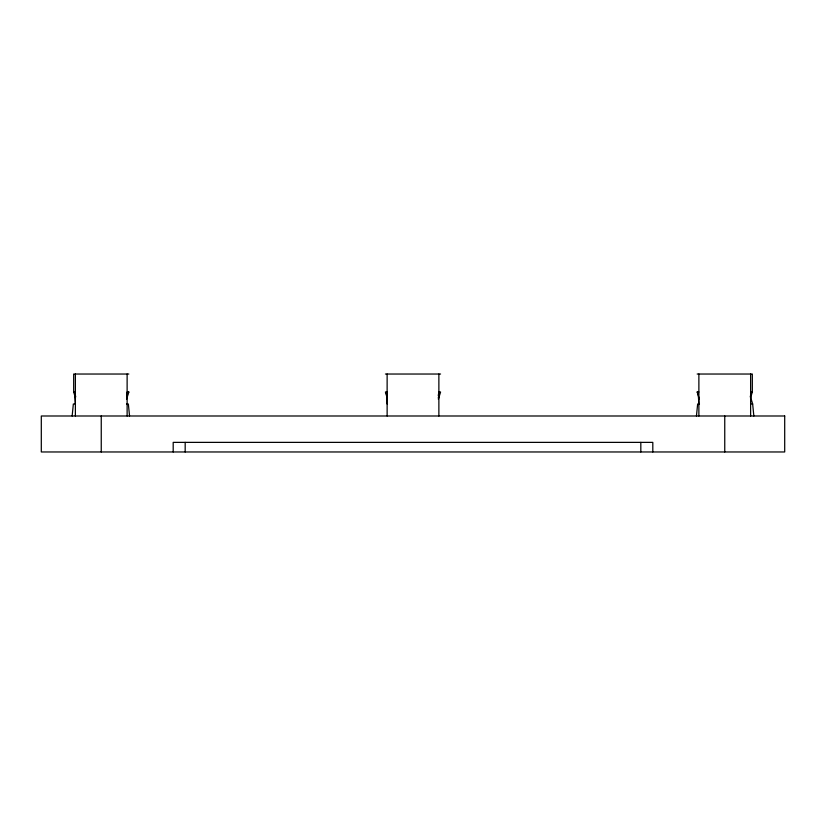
<?xml version="1.0" encoding="UTF-8"?>
<svg xmlns="http://www.w3.org/2000/svg" width="826" height="826" viewBox="0 0 826 826"><rect width="100%" height="100%" fill="white"/><g stroke="black" fill="none" stroke-linecap="round" stroke-linejoin="round"><path stroke-width="1.24" d="M72.151 415.994L73.349 404.007L74.495 404.007M696.452 415.994L697.65 404.007L699.477 404.007M126.729 394.415L127.121 392.02L128.825 392.02L126.615 399.216M438.276 395.613L438.874 392.02L440.578 392.02L438.358 399.216M126.791 396.81L127.885 392.02M438.265 398.008L439.639 392.02M750.287 396.81L751.392 392.02M750.483 398.008L752.331 392.02L752.331 374.033L697.175 374.033M127.483 394.012L128.825 392.02M128.825 374.033L73.669 374.033L73.669 392.02L75.517 398.008M385.422 374.033L440.578 374.033M73.669 392.02L75.383 392.02M387.126 392.02L385.422 392.02L386.898 396.81M699.385 399.216L697.175 392.02L698.879 392.02M750.617 392.02L752.331 392.02M126.523 404.007L128.35 404.007L129.548 415.994M751.505 404.007L752.651 404.007L753.849 415.994M697.175 392.02L698.517 394.012M750.493 396.81L752.651 404.007M386.909 394.415L386.361 392.02L387.126 404.007M75.713 396.81L74.608 392.02L75.383 404.007M698.115 392.02L698.879 404.007M750.617 374.033L750.617 415.994M724.753 415.994L724.753 451.967M698.879 374.033L698.879 415.994M652.808 451.967L652.808 442.375L173.192 442.375L173.192 451.967M640.821 442.375L640.821 451.967M438.874 374.033L438.874 415.994M387.126 374.033L387.126 415.994M185.179 442.375L185.179 451.967M127.121 374.033L127.121 415.994M101.247 415.994L101.247 451.967M75.383 374.033L75.383 415.994M784.7 415.994L41.3 415.994L41.3 451.967L784.7 451.967L784.7 415.994"/></g></svg>
